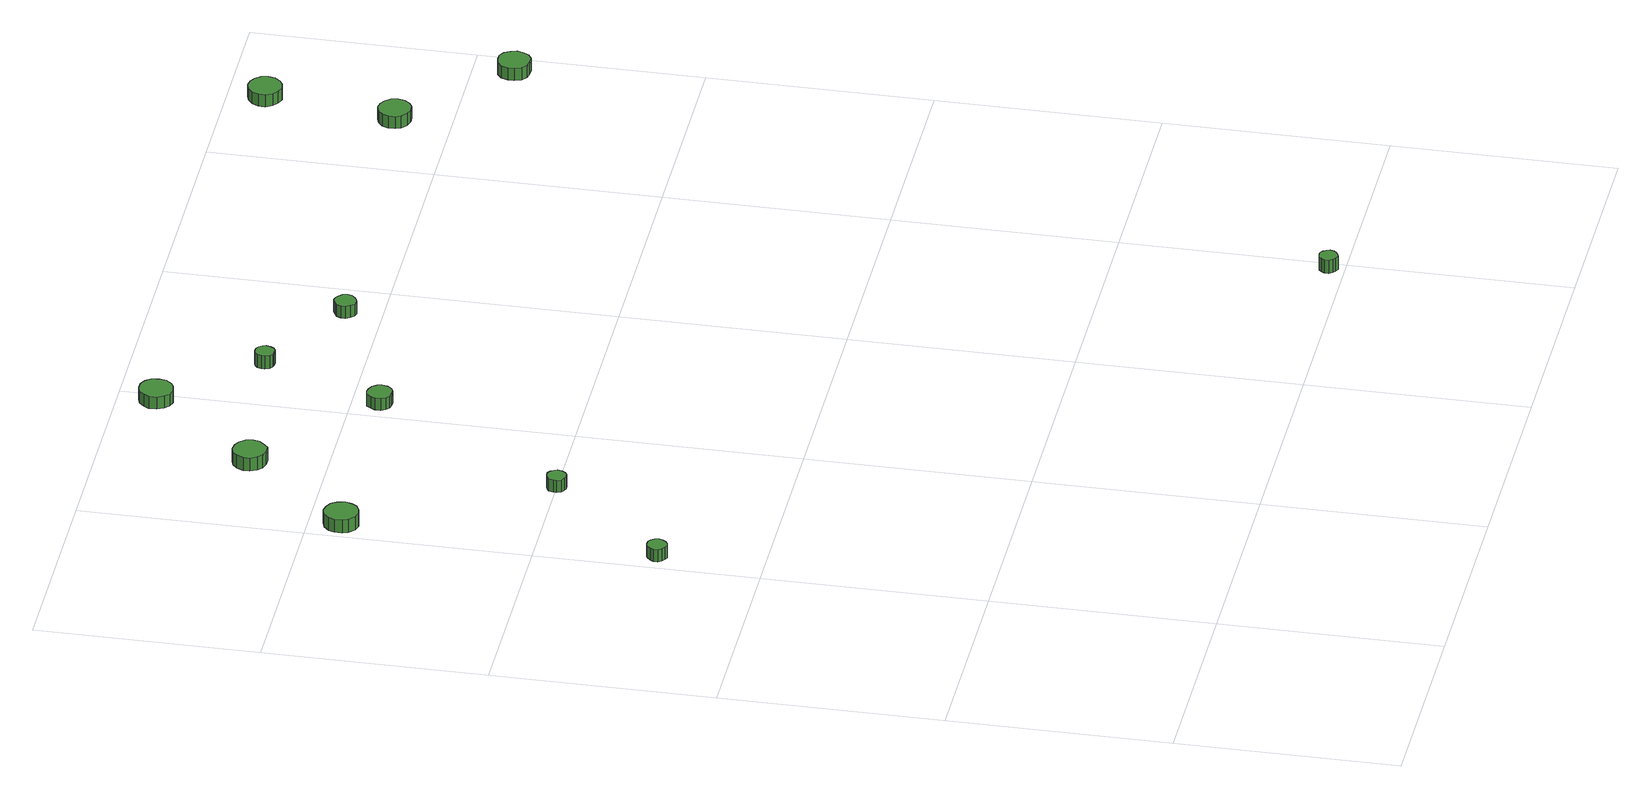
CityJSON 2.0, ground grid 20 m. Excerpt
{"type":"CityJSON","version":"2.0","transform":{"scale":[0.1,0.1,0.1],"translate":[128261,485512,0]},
"CityObjects":{
"tree1":{"type":"SolitaryVegetationObject","attributes":{"function":"something"},"geometry":[{"type":"MultiSurface","lod":"1","boundaries":[[[0,1,2,3,4,5,6,7,8,9,10,11,12,13,14]],[[15,16,17,18,19,20,21,22,23,24,25,26,27,28,29]],[[0,29,28,1]],[[1,28,27,2]],[[2,27,26,3]],[[3,26,25,4]],[[4,25,24,5]],[[5,24,23,6]],[[6,23,22,7]],[[7,22,21,8]],[[8,21,20,9]],[[9,20,19,10]],[[10,19,18,11]],[[11,18,17,12]],[[12,17,16,13]],[[13,16,15,14]],[[14,15,29,0]]]}]},
"tree2":{"type":"SolitaryVegetationObject","attributes":{"function":"something"},"geometry":[{"type":"MultiSurface","lod":"1","boundaries":[[[30,31,32,33,34,35,36,37,38,39,40,41,42,43,44]],[[45,46,47,48,49,50,51,52,53,54,55,56,57,58,59]],[[30,59,58,31]],[[31,58,57,32]],[[32,57,56,33]],[[33,56,55,34]],[[34,55,54,35]],[[35,54,53,36]],[[36,53,52,37]],[[37,52,51,38]],[[38,51,50,39]],[[39,50,49,40]],[[40,49,48,41]],[[41,48,47,42]],[[42,47,46,43]],[[43,46,45,44]],[[44,45,59,30]]]}]},
"tree3":{"type":"SolitaryVegetationObject","attributes":{"function":"something"},"geometry":[{"type":"MultiSurface","lod":"1","boundaries":[[[60,61,62,63,64,65,66,67,68,69,70,71,72,73,74]],[[75,76,77,78,79,80,81,82,83,84,85,86,87,88,89]],[[60,89,88,61]],[[61,88,87,62]],[[62,87,86,63]],[[63,86,85,64]],[[64,85,84,65]],[[65,84,83,66]],[[66,83,82,67]],[[67,82,81,68]],[[68,81,80,69]],[[69,80,79,70]],[[70,79,78,71]],[[71,78,77,72]],[[72,77,76,73]],[[73,76,75,74]],[[74,75,89,60]]]}]},
"tree4":{"type":"SolitaryVegetationObject","attributes":{"function":"something"},"geometry":[{"type":"MultiSurface","lod":"1","boundaries":[[[90,91,92,93,94,95,96,97,98,99,100,101,102,103,104]],[[105,106,107,108,109,110,111,112,113,114,115,116,117,118,119]],[[90,119,118,91]],[[91,118,117,92]],[[92,117,116,93]],[[93,116,115,94]],[[94,115,114,95]],[[95,114,113,96]],[[96,113,112,97]],[[97,112,111,98]],[[98,111,110,99]],[[99,110,109,100]],[[100,109,108,101]],[[101,108,107,102]],[[102,107,106,103]],[[103,106,105,104]],[[104,105,119,90]]]}]},
"tree5":{"type":"SolitaryVegetationObject","attributes":{"function":"something"},"geometry":[{"type":"MultiSurface","lod":"1","boundaries":[[[120,121,122,123,124,125,126,127,128,129,130,131,132,133,134]],[[135,136,137,138,139,140,141,142,143,144,145,146,147,148,149]],[[120,149,148,121]],[[121,148,147,122]],[[122,147,146,123]],[[123,146,145,124]],[[124,145,144,125]],[[125,144,143,126]],[[126,143,142,127]],[[127,142,141,128]],[[128,141,140,129]],[[129,140,139,130]],[[130,139,138,131]],[[131,138,137,132]],[[132,137,136,133]],[[133,136,135,134]],[[134,135,149,120]]]}]},
"tree6":{"type":"SolitaryVegetationObject","attributes":{"function":"something"},"geometry":[{"type":"MultiSurface","lod":"1","boundaries":[[[150,151,152,153,154,155,156,157,158,159,160,161,162,163,164]],[[165,166,167,168,169,170,171,172,173,174,175,176,177,178,179]],[[150,179,178,151]],[[151,178,177,152]],[[152,177,176,153]],[[153,176,175,154]],[[154,175,174,155]],[[155,174,173,156]],[[156,173,172,157]],[[157,172,171,158]],[[158,171,170,159]],[[159,170,169,160]],[[160,169,168,161]],[[161,168,167,162]],[[162,167,166,163]],[[163,166,165,164]],[[164,165,179,150]]]}]},
"tree7":{"type":"SolitaryVegetationObject","attributes":{"function":"something"},"geometry":[{"type":"MultiSurface","lod":"1","boundaries":[[[180,181,182,183,184,185,186,187,188,189,190,191,192,193,194]],[[195,196,197,198,199,200,201,202,203,204,205,206,207,208,209]],[[180,209,208,181]],[[181,208,207,182]],[[182,207,206,183]],[[183,206,205,184]],[[184,205,204,185]],[[185,204,203,186]],[[186,203,202,187]],[[187,202,201,188]],[[188,201,200,189]],[[189,200,199,190]],[[190,199,198,191]],[[191,198,197,192]],[[192,197,196,193]],[[193,196,195,194]],[[194,195,209,180]]]}]},
"tree8":{"type":"SolitaryVegetationObject","attributes":{"function":"something"},"geometry":[{"type":"MultiSurface","lod":"1","boundaries":[[[210,211,212,213,214,215,216,217,218,219,220,221,222,223,224]],[[225,226,227,228,229,230,231,232,233,234,235,236,237,238,239]],[[210,239,238,211]],[[211,238,237,212]],[[212,237,236,213]],[[213,236,235,214]],[[214,235,234,215]],[[215,234,233,216]],[[216,233,232,217]],[[217,232,231,218]],[[218,231,230,219]],[[219,230,229,220]],[[220,229,228,221]],[[221,228,227,222]],[[222,227,226,223]],[[223,226,225,224]],[[224,225,239,210]]]}]},
"tree9":{"type":"SolitaryVegetationObject","attributes":{"function":"something"},"geometry":[{"type":"MultiSurface","lod":"1","boundaries":[[[240,241,242,243,244,245,246,247,248,249,250,251,252,253,254]],[[255,256,257,258,259,260,261,262,263,264,265,266,267,268,269]],[[240,269,268,241]],[[241,268,267,242]],[[242,267,266,243]],[[243,266,265,244]],[[244,265,264,245]],[[245,264,263,246]],[[246,263,262,247]],[[247,262,261,248]],[[248,261,260,249]],[[249,260,259,250]],[[250,259,258,251]],[[251,258,257,252]],[[252,257,256,253]],[[253,256,255,254]],[[254,255,269,240]]]}]},
"tree10":{"type":"SolitaryVegetationObject","attributes":{"function":"something"},"geometry":[{"type":"MultiSurface","lod":"1","boundaries":[[[270,271,272,273,274,275,276,277,278,279,280,281,282,283,284]],[[285,286,287,288,289,290,291,292,293,294,295,296,297,298,299]],[[270,299,298,271]],[[271,298,297,272]],[[272,297,296,273]],[[273,296,295,274]],[[274,295,294,275]],[[275,294,293,276]],[[276,293,292,277]],[[277,292,291,278]],[[278,291,290,279]],[[279,290,289,280]],[[280,289,288,281]],[[281,288,287,282]],[[282,287,286,283]],[[283,286,285,284]],[[284,285,299,270]]]}]},
"tree11":{"type":"SolitaryVegetationObject","attributes":{"function":"something"},"geometry":[{"type":"MultiSurface","lod":"1","boundaries":[[[300,301,302,303,304,305,306,307,308,309,310,311,312,313,314]],[[315,316,317,318,319,320,321,322,323,324,325,326,327,328,329]],[[300,329,328,301]],[[301,328,327,302]],[[302,327,326,303]],[[303,326,325,304]],[[304,325,324,305]],[[305,324,323,306]],[[306,323,322,307]],[[307,322,321,308]],[[308,321,320,309]],[[309,320,319,310]],[[310,319,318,311]],[[311,318,317,312]],[[312,317,316,313]],[[313,316,315,314]],[[314,315,329,300]]]}]},
"tree12":{"type":"SolitaryVegetationObject","attributes":{"function":"something"},"geometry":[{"type":"MultiSurface","lod":"1","boundaries":[[[330,331,332,333,334,335,336,337,338,339,340,341,342,343,344]],[[345,346,347,348,349,350,351,352,353,354,355,356,357,358,359]],[[330,359,358,331]],[[331,358,357,332]],[[332,357,356,333]],[[333,356,355,334]],[[334,355,354,335]],[[335,354,353,336]],[[336,353,352,337]],[[337,352,351,338]],[[338,351,350,339]],[[339,350,349,340]],[[340,349,348,341]],[[341,348,347,342]],[[342,347,346,343]],[[343,346,345,344]],[[344,345,359,330]]]}]}
},
"vertices":[
[18,492,25],[17,496,25],[15,499,25],[12,501,25],[8,501,25],[5,500,25],[2,497,25],[0,494,25],[0,490,25],[2,487,25],[5,485,25],[8,483,25],[12,484,25],[15,486,25],[17,489,25],[17,489,13],[15,486,13],[12,484,13],[8,483,13],[5,485,13],[2,487,13],[0,490,13],[0,494,13],[2,497,13],[5,500,13],[8,501,13],[12,501,13],[15,499,13],[17,496,13],[18,492,13],
[37,771,19],[35,778,19],[32,783,19],[26,786,19],[20,787,19],[14,785,19],[9,780,19],[7,775,19],[7,768,19],[9,763,19],[14,758,19],[20,756,19],[26,757,19],[32,760,19],[35,765,19],[35,765,6],[32,760,6],[26,757,6],[20,756,6],[14,758,6],[9,763,6],[7,768,6],[7,775,6],[9,780,6],[14,785,6],[20,787,6],[26,786,6],[32,783,6],[35,778,6],[37,771,6],
[113,599,25],[112,602,25],[110,605,25],[107,607,25],[103,607,25],[100,606,25],[97,604,25],[96,600,25],[96,597,25],[97,593,25],[100,591,25],[103,590,25],[107,590,25],[110,592,25],[112,595,25],[112,595,13],[110,592,13],[107,590,13],[103,590,13],[100,591,13],[97,593,13],[96,597,13],[96,600,13],[97,604,13],[100,606,13],[103,607,13],[107,607,13],[110,605,13],[112,602,13],[113,599,13],
[122,868,19],[121,874,19],[117,879,19],[112,882,19],[105,883,19],[99,881,19],[95,877,19],[92,871,19],[92,865,19],[95,859,19],[99,855,19],[105,853,19],[112,853,19],[117,857,19],[121,862,19],[121,862,6],[117,857,6],[112,853,6],[105,853,6],[99,855,6],[95,859,6],[92,865,6],[92,871,6],[95,877,6],[99,881,6],[105,883,6],[112,882,6],[117,879,6],[121,874,6],[122,868,6],
[222,774,25],[221,778,25],[218,782,25],[214,784,25],[210,785,25],[205,784,25],[202,780,25],[200,776,25],[200,771,25],[202,767,25],[205,764,25],[210,763,25],[214,763,25],[218,765,25],[221,769,25],[221,769,13],[218,765,13],[214,763,13],[210,763,13],[205,764,13],[202,767,13],[200,771,13],[200,776,13],[202,780,13],[205,784,13],[210,785,13],[214,784,13],[218,782,13],[221,778,13],[222,774,13],
[207,966,18],[206,973,18],[202,978,18],[197,981,18],[190,981,18],[184,979,18],[180,975,18],[177,970,18],[177,963,18],[180,957,18],[184,953,18],[190,951,18],[197,952,18],[202,955,18],[206,960,18],[206,960,6],[202,955,6],[197,952,6],[190,951,6],[184,953,6],[180,957,6],[177,963,6],[177,970,6],[180,975,6],[184,979,6],[190,981,6],[197,981,6],[202,978,6],[206,973,6],[207,966,6],
[267,884,25],[266,887,25],[264,890,25],[261,892,25],[257,892,25],[254,891,25],[251,889,25],[250,885,25],[250,882,25],[251,878,25],[254,876,25],[257,875,25],[261,875,25],[264,877,25],[266,880,25],[266,880,12],[264,877,12],[261,875,12],[257,875,12],[254,876,12],[251,878,12],[250,882,12],[250,885,12],[251,889,12],[254,891,12],[257,892,12],[261,892,12],[264,890,12],[266,887,12],[267,884,12],
[591,13,26],[590,16,26],[588,19,26],[585,21,26],[582,21,26],[578,20,26],[576,18,26],[574,15,26],[574,11,26],[576,8,26],[578,6,26],[582,4,26],[585,5,26],[588,7,26],[590,9,26],[590,9,13],[588,7,13],[585,5,13],[582,4,13],[578,6,13],[576,8,13],[574,11,13],[574,15,13],[576,18,13],[578,20,13],[582,21,13],[585,21,13],[588,19,13],[590,16,13],[591,13,13],
[363,831,25],[362,835,25],[359,838,25],[356,840,25],[352,841,25],[348,839,25],[345,837,25],[343,833,25],[343,829,25],[345,825,25],[348,822,25],[352,821,25],[356,822,25],[359,824,25],[362,827,25],[362,827,13],[359,824,13],[356,822,13],[352,821,13],[348,822,13],[345,825,13],[343,829,13],[343,833,13],[345,837,13],[348,839,13],[352,841,13],[356,840,13],[359,838,13],[362,835,13],[363,831,13],
[696,850,19],[695,856,19],[691,861,19],[686,864,19],[680,865,19],[674,863,19],[669,859,19],[667,853,19],[667,847,19],[669,842,19],[674,838,19],[680,836,19],[686,836,19],[691,839,19],[695,844,19],[695,844,7],[691,839,7],[686,836,7],[680,836,7],[674,838,7],[669,842,7],[667,847,7],[667,853,7],[669,859,7],[674,863,7],[680,865,7],[686,864,7],[691,861,7],[695,856,7],[696,850,7],
[713,967,18],[712,973,18],[708,978,18],[703,981,18],[697,982,18],[691,980,18],[686,976,18],[683,970,18],[683,964,18],[686,958,18],[691,954,18],[697,952,18],[703,953,18],[708,956,18],[712,961,18],[712,961,6],[708,956,6],[703,953,6],[697,952,6],[691,954,6],[686,958,6],[683,964,6],[683,970,6],[686,976,6],[691,980,6],[697,982,6],[703,981,6],[708,978,6],[712,973,6],[713,967,6],
[793,764,19],[791,770,19],[788,775,19],[783,778,19],[777,778,19],[771,777,19],[766,773,19],[764,767,19],[764,761,19],[766,755,19],[771,751,19],[777,750,19],[783,750,19],[788,753,19],[791,758,19],[791,758,7],[788,753,7],[783,750,7],[777,750,7],[771,751,7],[766,755,7],[764,761,7],[764,767,7],[766,773,7],[771,777,7],[777,778,7],[783,778,7],[788,775,7],[791,770,7],[793,764,7]
]}
